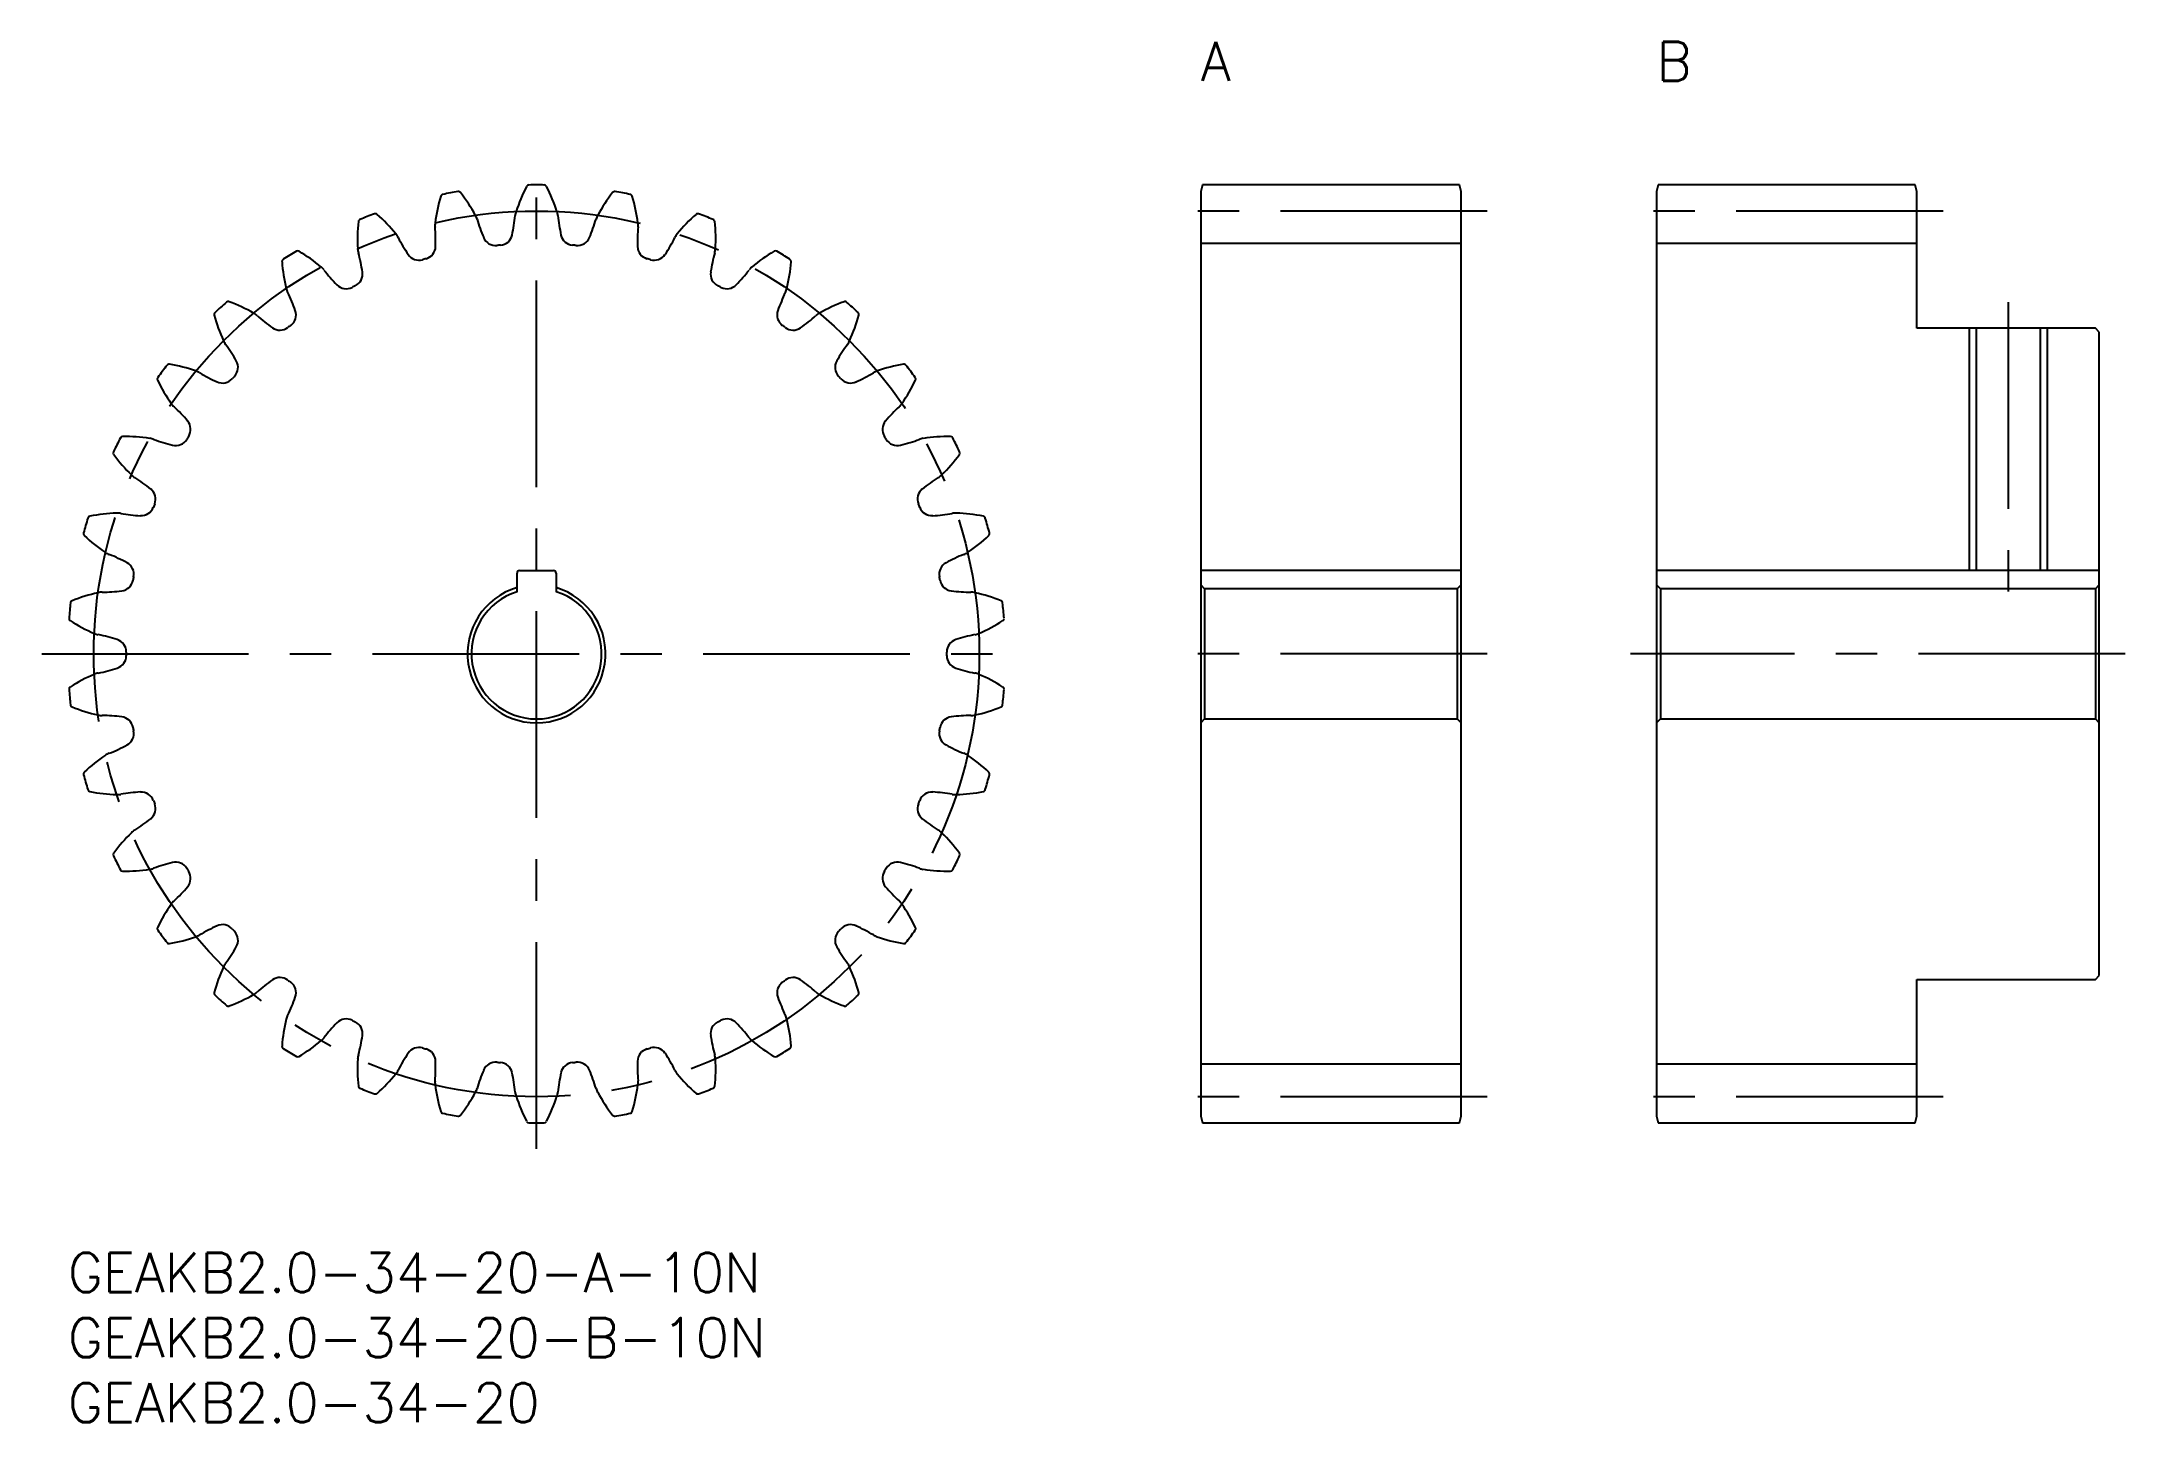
# Model space of a CAD drawing. Extents: x -2 to 158, y -13 to 93.
import ezdxf

# ---------------------------------------------------------------- set-up
doc = ezdxf.new("R2010")
doc.units = 0
doc.header["$LTSCALE"] = 0.5
doc.linetypes.add('CENTER', pattern=[50.8, 31.75, -6.35, 6.35, -6.35])
for name, color, linetype in [('MSM_CENTER', 1, 'CENTER'), ('MSM_CONTINUOUS', 7, 'CONTINUOUS'), ('MSM_NARROW', 5, 'CONTINUOUS'), ('MSM_PART_NUMBER', 7, 'CONTINUOUS')]:
    doc.layers.add(name, color=color, linetype=linetype)
doc.styles.get("Standard").update_dxf_attribs({"font": 'txt.shx', "height": 1, "bigfont": 'bigfont.shx'})

# ---------------------------------------------------------------- blocks, each defined once
blk = doc.blocks.new('*U3')
at = {"layer": 'MSM_PART_NUMBER'}
blk.add_text('GEAKB2.0-34-20-B-10N', height=3, dxfattribs=at).set_placement((0, -8))
blk = doc.blocks.new('*U4')
at = {"layer": 'MSM_PART_NUMBER'}
blk.add_text('GEAKB2.0-34-20-A-10N', height=3, dxfattribs=at).set_placement((0, -3))
blk = doc.blocks.new('*U5')
at = {"layer": 'MSM_PART_NUMBER'}
blk.add_text('GEAKB2.0-34-20', height=3, dxfattribs=at).set_placement((0, -13))
blk = doc.blocks.new('*U6')
at = {"layer": 'MSM_PART_NUMBER'}
blk.add_text('A', height=3, dxfattribs=at).set_placement((87, 90))
blk = doc.blocks.new('*U7')
at = {"layer": 'MSM_PART_NUMBER'}
blk.add_text('B', height=3, dxfattribs=at).set_placement((122, 90))

msp = doc.modelspace()

# ---------------------------------------------------------------- linework, layer by layer
at = {"layer": 'MSM_CENTER'}
for p, q in [((36, 8), (36, 84)), ((109, 80), (85, 80)), ((144, 80), (120, 80)), ((149, 73), (149, 50.4)), ((-2, 46), (74, 46)), ((109, 46), (85, 46)), ((158, 46), (120, 46)), ((109, 12), (85, 12)), ((144, 12), (120, 12))]:
    msp.add_line(p, q, dxfattribs=at)
msp.add_circle((36, 46), 34, dxfattribs=at)
at = {"layer": 'MSM_CONTINUOUS'}
for p, q in [((87.13, 82), (87, 81.5)), ((106.87, 82), (87.13, 82)), ((107, 81.5), (106.87, 82)), ((122.13, 82), (122, 81.5)), ((141.87, 82), (122.13, 82)), ((142, 81.5), (141.87, 82)), ((87, 81.5), (87, 10.5)), ((107, 10.5), (107, 81.5)), ((122, 81.5), (122, 10.5)), ((142, 71), (142, 81.5)), ((107, 77.5), (87, 77.5)), ((142, 77.5), (122, 77.5)), ((155.7, 71), (142, 71)), ((146.54, 71), (146.54, 52.4)), ((151.46, 71), (151.46, 52.4)), ((156, 70.7), (155.7, 71)), ((156, 21.3), (156, 70.7)), ((34.5, 50.77), (34.5, 52.2)), ((34.7, 52.4), (37.3, 52.4)), ((37.5, 52.2), (37.5, 50.77)), ((107, 52.4), (87, 52.4)), ((87, 51.3), (87.3, 51)), ((106.7, 51), (107, 51.3)), ((156, 52.4), (122, 52.4)), ((122, 51.3), (122.3, 51)), ((155.7, 51), (156, 51.3)), ((87.3, 51), (87.3, 41)), ((106.7, 51), (87.3, 51)), ((106.7, 51), (106.7, 41)), ((122.3, 51), (122.3, 41)), ((155.7, 51), (122.3, 51)), ((155.7, 51), (155.7, 41)), ((87.3, 41), (87, 40.7)), ((87.3, 41), (106.7, 41)), ((107, 40.7), (106.7, 41)), ((122.3, 41), (122, 40.7)), ((122.3, 41), (155.7, 41)), ((156, 40.7), (155.7, 41)), ((142, 10.5), (142, 21)), ((142, 21), (155.7, 21)), ((155.7, 21), (156, 21.3)), ((107, 14.5), (87, 14.5)), ((142, 14.5), (122, 14.5)), ((87, 10.5), (87.13, 10)), ((87.13, 10), (106.87, 10)), ((106.87, 10), (107, 10.5)), ((122, 10.5), (122.13, 10)), ((122.13, 10), (141.87, 10)), ((141.87, 10), (142, 10.5))]:
    msp.add_line(p, q, dxfattribs=at)
for centre, radius, start, end in [((45.25, 76.58), 11.33, 152.0882, 162.6471), ((35.41, 81.8), 0.2, 90.9458, 152.0882), ((36, 46), 36, 89.0542, 90.9458), ((36.59, 81.8), 0.2, 27.9118, 89.0542), ((26.75, 76.58), 11.33, 17.3529, 27.9118), ((39.47, 77.76), 11.33, 162.6764, 173.2353), ((28.84, 81.08), 0.2, 101.534, 162.6764), ((36, 46), 36, 99.6425, 101.534), ((30, 81.29), 0.2, 38.5, 99.6425), ((21.29, 74.36), 11.33, 27.9412, 38.5), ((50.71, 74.36), 11.33, 141.5, 152.0588), ((42, 81.29), 0.2, 80.3575, 141.5), ((36, 46), 36, 78.466, 80.3575), ((43.16, 81.08), 0.2, 17.3236, 78.466), ((32.53, 77.76), 11.33, 6.7647, 17.3236), ((33.57, 77.86), 11.33, 173.2647, 183.8235), ((22.52, 79.16), 0.2, 112.1222, 173.2647), ((36, 46), 36, 110.2307, 112.1222), ((23.62, 79.59), 0.2, 49.0883, 110.2307), ((16.33, 71.18), 11.33, 38.5294, 49.0883), ((29.85, 78.9), 1.65, 173.2353, 184.5368), ((14.65, 77.7), 13.6, 358.1718, 4.5225), ((29.85, 78.9), 1.65, 16.6397, 27.9412), ((44.46, 83.27), 13.6, 196.654, 203.0046), ((20.84, 81.08), 13.6, 347.5836, 353.9343), ((36, 79.47), 1.65, 162.6471, 173.9486), ((36, 79.47), 1.65, 6.0514, 17.3529), ((51.16, 81.08), 13.6, 186.0657, 192.4164), ((27.54, 83.27), 13.6, 336.9954, 343.346), ((42.15, 78.9), 1.65, 152.0588, 163.3603), ((57.35, 77.7), 13.6, 175.4775, 181.8282), ((42.15, 78.9), 1.65, 355.4632, 6.7647), ((55.67, 71.18), 11.33, 130.9117, 141.4706), ((48.38, 79.59), 0.2, 69.7693, 130.9117), ((36, 46), 36, 67.8778, 69.7693), ((49.48, 79.16), 0.2, 6.7353, 67.8777), ((38.43, 77.86), 11.33, 356.1765, 6.7353), ((36, 46), 36, 120.8189, 122.7105), ((17.66, 76.74), 0.2, 59.6765, 120.8189), ((12.04, 67.13), 11.33, 49.1176, 59.6765), ((23.91, 77.21), 1.65, 183.8235, 195.1251), ((23.91, 77.21), 1.65, 27.2279, 38.5294), ((37.46, 84.19), 13.6, 207.2422, 213.5929), ((27.25, 77.3), 1, 285.6271, 358.1718), ((32.86, 78.35), 1, 203.0046, 275.5494), ((36, 46), 31.5, 95.0388, 95.5494), ((33.15, 78.37), 1, 275.0388, 347.5836), ((38.85, 78.37), 1, 192.4164, 264.9612), ((36, 46), 31.5, 84.4506, 84.9612), ((39.14, 78.35), 1, 264.4506, 336.9954), ((44.75, 77.3), 1, 181.8282, 254.3729), ((34.54, 84.19), 13.6, 326.4071, 332.7578), ((48.09, 77.21), 1.65, 141.4706, 152.7721), ((48.09, 77.21), 1.65, 344.8749, 356.1765), ((59.96, 67.13), 11.33, 120.3235, 130.8824), ((54.34, 76.74), 0.2, 59.1811, 120.3235), ((36, 46), 36, 57.2895, 59.1811), ((16.65, 76.12), 0.2, 122.7105, 183.8529), ((27.76, 76.87), 11.33, 183.8529, 194.4118), ((18.38, 74.46), 1.65, 37.8161, 49.1176), ((30.42, 83.81), 13.6, 217.8304, 224.1811), ((21.64, 75.16), 1, 296.2153, 8.7601), ((9.19, 73.24), 13.6, 8.7601, 15.1107), ((26.97, 77.22), 1, 213.5929, 286.1376), ((36, 46), 31.5, 105.6271, 106.1376), ((36, 46), 31.5, 73.8624, 74.3729), ((45.03, 77.22), 1, 253.8624, 326.4071), ((50.36, 75.16), 1, 171.2399, 243.7847), ((62.81, 73.24), 13.6, 164.8893, 171.2399), ((41.58, 83.81), 13.6, 315.8189, 322.1696), ((53.62, 74.46), 1.65, 130.8824, 142.1839), ((44.24, 76.87), 11.33, 345.5882, 356.1471), ((55.35, 76.12), 0.2, 356.1471, 57.2895), ((18.38, 74.46), 1.65, 194.4118, 205.7133), ((4.64, 67.85), 13.6, 19.3483, 25.699), ((21.38, 75.03), 1, 224.1811, 296.7259), ((36, 46), 31.5, 116.2153, 116.7259), ((36, 46), 31.5, 63.2741, 63.7847), ((50.62, 75.03), 1, 243.2741, 315.8189), ((67.36, 67.85), 13.6, 154.301, 160.6517), ((53.62, 74.46), 1.65, 334.2867, 345.5882), ((11.45, 72.05), 0.2, 133.2987, 194.4411), ((22.23, 74.83), 11.33, 194.4411, 205), ((36, 46), 36, 131.4072, 133.2987), ((12.32, 72.85), 0.2, 70.2648, 131.4072), ((8.56, 62.37), 11.33, 59.7059, 70.2648), ((13.45, 70.74), 1.65, 48.4044, 59.7059), ((16.53, 72.02), 1, 306.8035, 19.3483), ((55.47, 72.02), 1, 160.6517, 233.1965), ((58.55, 70.74), 1.65, 120.2941, 131.5956), ((63.44, 62.37), 11.33, 109.7352, 120.2941), ((59.68, 72.85), 0.2, 48.5928, 109.7352), ((36, 46), 36, 46.7013, 48.5928), ((49.77, 74.83), 11.33, 335, 345.5589), ((60.55, 72.05), 0.2, 345.5589, 46.7013), ((23.57, 82.14), 13.6, 228.4187, 234.7693), ((16.3, 71.85), 1, 234.7693, 307.3141), ((36, 46), 31.5, 126.8035, 127.3141), ((36, 46), 31.5, 52.6859, 53.1965), ((55.7, 71.85), 1, 232.6859, 305.2307), ((48.43, 82.14), 13.6, 305.2307, 311.5813), ((13.45, 70.74), 1.65, 205, 216.3015), ((1.16, 61.71), 13.6, 29.9365, 36.2872), ((70.84, 61.71), 13.6, 143.7128, 150.0635), ((58.55, 70.74), 1.65, 323.6985, 335), ((7.08, 67.1), 0.2, 143.8869, 205.0294), ((36, 46), 36, 141.9954, 143.8869), ((7.79, 68.04), 0.2, 80.853, 141.9954), ((6.02, 57.05), 11.33, 70.2941, 80.853), ((9.29, 66.17), 1.65, 58.9926, 70.2941), ((17.14, 79.24), 13.6, 239.0069, 245.3576), ((36, 46), 31.5, 137.3918, 137.9023), ((12.08, 68), 1, 317.3918, 29.9365), ((59.92, 68), 1, 150.0635, 222.6082), ((36, 46), 31.5, 42.0977, 42.6082), ((54.86, 79.24), 13.6, 294.6424, 300.9931), ((62.71, 66.17), 1.65, 109.7059, 121.0074), ((65.98, 57.05), 11.33, 99.147, 109.7059), ((64.21, 68.04), 0.2, 38.0046, 99.147), ((36, 46), 36, 36.1131, 38.0046), ((64.92, 67.1), 0.2, 334.9706, 36.113), ((17.17, 71.81), 11.33, 205.0294, 215.5882), ((11.88, 67.79), 1, 245.3576, 317.9023), ((60.12, 67.79), 1, 222.0977, 294.6424), ((54.83, 71.81), 11.33, 324.4118, 334.9706), ((9.29, 66.17), 1.65, 215.5882, 226.8898), ((-1.13, 55.04), 13.6, 40.5248, 46.8754), ((73.13, 55.04), 13.6, 133.1246, 139.4752), ((62.71, 66.17), 1.65, 313.1102, 324.4118), ((36, 46), 36, 152.5836, 154.4752), ((4.22, 62.48), 0.2, 91.4412, 152.5836), ((4.5, 51.35), 11.33, 80.8824, 91.4412), ((6.04, 60.92), 1.65, 69.5808, 80.8824), ((11.35, 75.21), 13.6, 249.5951, 255.9458), ((8.29, 62.99), 1, 255.9458, 328.4906), ((36, 46), 31.5, 147.98, 148.4906), ((8.44, 63.23), 1, 327.98, 40.5248), ((63.56, 63.23), 1, 139.4752, 212.02), ((36, 46), 31.5, 31.5094, 32.02), ((63.71, 62.99), 1, 211.5094, 284.0542), ((60.65, 75.21), 13.6, 284.0542, 290.4049), ((65.96, 60.92), 1.65, 99.1176, 110.4192), ((67.5, 51.35), 11.33, 88.5588, 99.1176), ((67.78, 62.48), 0.2, 27.4164, 88.5588), ((36, 46), 36, 25.5248, 27.4164), ((3.69, 61.43), 0.2, 154.4752, 215.6176), ((12.74, 67.91), 11.33, 215.6176, 226.1765), ((59.26, 67.91), 11.33, 313.8235, 324.3824), ((68.31, 61.43), 0.2, 324.3824, 25.5248), ((6.04, 60.92), 1.65, 226.1765, 237.478), ((-2.16, 48.07), 13.6, 51.113, 57.4637), ((74.16, 48.07), 13.6, 122.5363, 128.887), ((65.96, 60.92), 1.65, 302.522, 313.8235), ((5.75, 57.88), 1, 338.5683, 51.113), ((66.25, 57.88), 1, 128.887, 201.4317), ((36, 46), 36, 163.1719, 165.0634), ((1.73, 56.36), 0.2, 102.0295, 163.1719), ((4.05, 45.48), 11.33, 91.4706, 102.0295), ((3.8, 55.16), 1.65, 80.1691, 91.4706), ((6.4, 70.18), 13.6, 260.1834, 266.534), ((5.64, 57.61), 1, 266.534, 339.0788), ((36, 46), 31.5, 158.5683, 159.0788), ((36, 46), 31.5, 20.9212, 21.4317), ((66.36, 57.61), 1, 200.9212, 273.466), ((65.6, 70.18), 13.6, 273.466, 279.8166), ((68.2, 55.16), 1.65, 88.5294, 99.8309), ((67.95, 45.48), 11.33, 77.9705, 88.5294), ((70.27, 56.36), 0.2, 16.8281, 77.9705), ((36, 46), 36, 14.9366, 16.8281), ((1.41, 55.23), 0.2, 165.0634, 226.2059), ((9.11, 63.26), 11.33, 226.2058, 236.7647), ((62.89, 63.26), 11.33, 303.2353, 313.7942), ((70.59, 55.23), 0.2, 313.7942, 14.9366), ((3.8, 55.16), 1.65, 236.7647, 248.0662), ((-1.89, 41.02), 13.6, 61.7012, 68.0519), ((4.08, 52.11), 1, 349.1565, 61.7012), ((67.92, 52.11), 1, 118.2988, 190.8435), ((73.89, 41.02), 13.6, 111.9481, 118.2988), ((68.2, 55.16), 1.65, 291.9338, 303.2353), ((4.03, 51.83), 1, 277.1223, 349.667), ((36, 46), 31.5, 169.1565, 169.667), ((34.7, 52.2), 0.2, 90, 180), ((37.3, 52.2), 0.2, 0, 90), ((36, 46), 31.5, 10.333, 10.8435), ((67.97, 51.83), 1, 190.333, 262.8777), ((36, 46), 36, 173.7601, 175.6517), ((0.41, 49.89), 0.2, 112.6177, 173.7601), ((4.69, 39.61), 11.33, 102.0588, 112.6177), ((2.67, 49.09), 1.65, 90.7573, 102.0588), ((2.46, 64.33), 13.6, 270.7716, 277.1223), ((36, 46), 5.3, 106.4405, 73.5595), ((36, 46), 5, 107.4576, 72.5424), ((69.54, 64.33), 13.6, 262.8777, 269.2284), ((69.33, 49.09), 1.65, 77.9412, 89.2427), ((67.31, 39.61), 11.33, 67.3823, 77.9412), ((71.59, 49.89), 0.2, 6.2399, 67.3823), ((36, 46), 36, 4.3483, 6.2399), ((0.3, 48.71), 0.2, 175.6517, 236.7941), ((6.4, 58.03), 11.33, 236.7941, 247.3529), ((65.6, 58.03), 11.33, 292.6471, 303.2059), ((71.7, 48.71), 0.2, 303.2059, 4.3483), ((2.67, 49.09), 1.65, 247.3529, 258.6545), ((-0.33, 34.14), 13.6, 72.2895, 78.6402), ((3.5, 46.14), 1, 359.7447, 72.2895), ((68.5, 46.14), 1, 107.7105, 180.2553), ((72.33, 34.14), 13.6, 101.3598, 107.7105), ((69.33, 49.09), 1.65, 281.3455, 292.6471), ((-0.33, 57.86), 13.6, 281.3598, 287.7105), ((3.5, 45.86), 1, 287.7105, 0.2553), ((36, 46), 31.5, 179.7447, 180.2553), ((36, 46), 31.5, 359.7447, 0.2553), ((68.5, 45.86), 1, 179.7447, 252.2895), ((72.33, 57.86), 13.6, 252.2895, 258.6402), ((0.3, 43.29), 0.2, 123.2059, 184.3483), ((36, 46), 36, 184.3483, 186.2399), ((6.4, 33.97), 11.33, 112.6471, 123.2059), ((2.67, 42.91), 1.65, 101.3455, 112.6471), ((69.33, 42.91), 1.65, 67.3529, 78.6545), ((65.6, 33.97), 11.33, 56.7941, 67.3529), ((36, 46), 36, 353.7601, 355.6517), ((71.7, 43.29), 0.2, 355.6517, 56.7941), ((0.41, 42.11), 0.2, 186.2399, 247.3823), ((4.69, 52.39), 11.33, 247.3823, 257.9412), ((67.31, 52.39), 11.33, 282.0588, 292.6177), ((71.59, 42.11), 0.2, 292.6177, 353.7601), ((2.67, 42.91), 1.65, 257.9412, 269.2427), ((2.46, 27.67), 13.6, 82.8777, 89.2284), ((4.03, 40.17), 1, 10.333, 82.8777), ((4.08, 39.89), 1, 298.2988, 10.8435), ((36, 46), 31.5, 190.333, 190.8435), ((67.92, 39.89), 1, 169.1565, 241.7012), ((36, 46), 31.5, 349.1565, 349.667), ((67.97, 40.17), 1, 97.1223, 169.667), ((69.54, 27.67), 13.6, 90.7716, 97.1223), ((69.33, 42.91), 1.65, 270.7573, 282.0588), ((-1.89, 50.98), 13.6, 291.9481, 298.2988), ((73.89, 50.98), 13.6, 241.7012, 248.0519), ((1.41, 36.77), 0.2, 133.7942, 194.9366), ((9.11, 28.74), 11.33, 123.2353, 133.7942), ((3.8, 36.84), 1.65, 111.9338, 123.2353), ((68.2, 36.84), 1.65, 56.7647, 68.0662), ((62.89, 28.74), 11.33, 46.2058, 56.7647), ((70.59, 36.77), 0.2, 345.0634, 46.2058), ((36, 46), 36, 194.9366, 196.8281), ((1.73, 35.64), 0.2, 196.8281, 257.9705), ((4.05, 46.52), 11.33, 257.9705, 268.5294), ((3.8, 36.84), 1.65, 268.5294, 279.8309), ((6.4, 21.82), 13.6, 93.466, 99.8166), ((5.64, 34.39), 1, 20.9212, 93.466), ((66.36, 34.39), 1, 86.534, 159.0788), ((65.6, 21.82), 13.6, 80.1834, 86.534), ((68.2, 36.84), 1.65, 260.1691, 271.4706), ((67.95, 46.52), 11.33, 271.4706, 282.0295), ((70.27, 35.64), 0.2, 282.0295, 343.1719), ((36, 46), 36, 343.1719, 345.0634), ((5.75, 34.12), 1, 308.887, 21.4317), ((36, 46), 31.5, 200.9212, 201.4317), ((66.25, 34.12), 1, 158.5683, 231.113), ((36, 46), 31.5, 338.5683, 339.0788), ((12.74, 24.09), 11.33, 133.8235, 144.3824), ((6.04, 31.08), 1.65, 122.522, 133.8235), ((-2.16, 43.93), 13.6, 302.5363, 308.887), ((74.16, 43.93), 13.6, 231.113, 237.4637), ((65.96, 31.08), 1.65, 46.1765, 57.478), ((59.26, 24.09), 11.33, 35.6176, 46.1765), ((3.69, 30.57), 0.2, 144.3824, 205.5248), ((36, 46), 36, 205.5248, 207.4164), ((36, 46), 36, 332.5836, 334.4752), ((68.31, 30.57), 0.2, 334.4752, 35.6176), ((4.22, 29.52), 0.2, 207.4164, 268.5588), ((4.5, 40.65), 11.33, 268.5588, 279.1176), ((6.04, 31.08), 1.65, 279.1176, 290.4192), ((11.35, 16.79), 13.6, 104.0542, 110.4049), ((8.29, 29.01), 1, 31.5094, 104.0542), ((36, 46), 31.5, 211.5094, 212.02), ((8.44, 28.77), 1, 319.4752, 32.02), ((63.56, 28.77), 1, 147.98, 220.5248), ((36, 46), 31.5, 327.98, 328.4906), ((63.71, 29.01), 1, 75.9458, 148.4906), ((60.65, 16.79), 13.6, 69.5951, 75.9458), ((65.96, 31.08), 1.65, 249.5808, 260.8824), ((67.5, 40.65), 11.33, 260.8824, 271.4412), ((67.78, 29.52), 0.2, 271.4412, 332.5836), ((-1.13, 36.96), 13.6, 313.1246, 319.4752), ((73.13, 36.96), 13.6, 220.5248, 226.8754), ((17.17, 20.19), 11.33, 144.4118, 154.9706), ((9.29, 25.83), 1.65, 133.1102, 144.4118), ((62.71, 25.83), 1.65, 35.5882, 46.8898), ((54.83, 20.19), 11.33, 25.0294, 35.5882), ((7.08, 24.9), 0.2, 154.9706, 216.113), ((36, 46), 36, 216.1131, 218.0046), ((6.02, 34.95), 11.33, 279.147, 289.7059), ((9.29, 25.83), 1.65, 289.7059, 301.0074), ((17.14, 12.76), 13.6, 114.6424, 120.9931), ((11.88, 24.21), 1, 42.0977, 114.6424), ((36, 46), 31.5, 222.0977, 222.6082), ((12.08, 24), 1, 330.0635, 42.6082), ((59.92, 24), 1, 137.3918, 209.9365), ((36, 46), 31.5, 317.3918, 317.9023), ((60.12, 24.21), 1, 65.3576, 137.9023), ((54.86, 12.76), 13.6, 59.0069, 65.3576), ((62.71, 25.83), 1.65, 238.9926, 250.2941), ((65.98, 34.95), 11.33, 250.2941, 260.853), ((36, 46), 36, 321.9954, 323.8869), ((64.92, 24.9), 0.2, 323.8869, 25.0294), ((7.79, 23.96), 0.2, 218.0046, 279.147), ((1.16, 30.29), 13.6, 323.7128, 330.0635), ((70.84, 30.29), 13.6, 209.9365, 216.2872), ((64.21, 23.96), 0.2, 260.853, 321.9954), ((22.23, 17.17), 11.33, 155, 165.5589), ((13.45, 21.26), 1.65, 143.6985, 155), ((23.57, 9.86), 13.6, 125.2307, 131.5813), ((16.3, 20.15), 1, 52.6859, 125.2307), ((36, 46), 31.5, 232.6859, 233.1965), ((36, 46), 31.5, 306.8035, 307.3141), ((55.7, 20.15), 1, 54.7693, 127.3141), ((48.43, 9.86), 13.6, 48.4187, 54.7693), ((58.55, 21.26), 1.65, 25, 36.3015), ((49.77, 17.17), 11.33, 14.4411, 25), ((11.45, 19.95), 0.2, 165.5588, 226.7013), ((36, 46), 36, 226.7013, 228.5928), ((8.56, 29.63), 11.33, 289.7352, 300.2941), ((13.45, 21.26), 1.65, 300.2941, 311.5956), ((4.64, 24.15), 13.6, 334.301, 340.6517), ((16.53, 19.98), 1, 340.6517, 53.1965), ((55.47, 19.98), 1, 126.8035, 199.3483), ((67.36, 24.15), 13.6, 199.3483, 205.699), ((58.55, 21.26), 1.65, 228.4044, 239.7059), ((63.44, 29.63), 11.33, 239.7059, 250.2648), ((36, 46), 36, 311.4072, 313.2987), ((60.55, 19.95), 0.2, 313.2987, 14.4411), ((12.32, 19.15), 0.2, 228.5928, 289.7353), ((27.76, 15.13), 11.33, 165.5882, 176.1471), ((18.38, 17.54), 1.65, 154.2867, 165.5882), ((30.42, 8.19), 13.6, 135.8189, 142.1696), ((21.38, 16.97), 1, 63.2741, 135.8189), ((36, 46), 31.5, 243.2741, 243.7847), ((21.64, 16.84), 1, 351.2399, 63.7847), ((50.36, 16.84), 1, 116.2153, 188.7601), ((36, 46), 31.5, 296.2153, 296.7259), ((50.62, 16.97), 1, 44.1811, 116.7259), ((41.58, 8.19), 13.6, 37.8304, 44.1811), ((53.62, 17.54), 1.65, 14.4118, 25.7133), ((44.24, 15.13), 11.33, 3.8529, 14.4118), ((59.68, 19.15), 0.2, 250.2648, 311.4072), ((12.04, 24.87), 11.33, 300.3235, 310.8824), ((18.38, 17.54), 1.65, 310.8824, 322.1839), ((9.19, 18.76), 13.6, 344.8893, 351.2399), ((62.81, 18.76), 13.6, 188.7601, 195.1107), ((53.62, 17.54), 1.65, 217.8161, 229.1177), ((59.96, 24.87), 11.33, 229.1176, 239.6765), ((16.65, 15.88), 0.2, 176.1471, 237.2895), ((36, 46), 36, 237.2895, 239.1811), ((17.66, 15.26), 0.2, 239.1811, 300.3235), ((33.57, 14.14), 11.33, 176.1765, 186.7353), ((23.91, 14.79), 1.65, 164.8749, 176.1765), ((37.46, 7.81), 13.6, 146.4071, 152.7578), ((26.97, 14.78), 1, 73.8624, 146.4071), ((36, 46), 31.5, 253.8624, 254.3729), ((27.25, 14.7), 1, 1.8282, 74.3729), ((14.65, 14.3), 13.6, 355.4775, 1.8282), ((32.86, 13.65), 1, 84.4506, 156.9954), ((36, 46), 31.5, 264.4506, 264.9612), ((33.15, 13.63), 1, 12.4164, 84.9612), ((38.85, 13.63), 1, 95.0388, 167.5836), ((36, 46), 31.5, 275.0388, 275.5494), ((39.14, 13.65), 1, 23.0046, 95.5494), ((57.35, 14.3), 13.6, 178.1718, 184.5225), ((44.75, 14.7), 1, 105.6271, 178.1718), ((36, 46), 31.5, 285.6271, 286.1376), ((45.03, 14.78), 1, 33.5929, 106.1376), ((34.54, 7.81), 13.6, 27.2422, 33.5929), ((48.09, 14.79), 1.65, 3.8235, 15.1251), ((38.43, 14.14), 11.33, 353.2647, 3.8235), ((54.34, 15.26), 0.2, 239.6765, 300.8189), ((36, 46), 36, 300.8189, 302.7105), ((55.35, 15.88), 0.2, 302.7105, 3.8529), ((22.52, 12.84), 0.2, 186.7353, 247.8777), ((16.33, 20.82), 11.33, 310.9117, 321.4706), ((23.91, 14.79), 1.65, 321.4706, 332.7721), ((29.85, 13.1), 1.65, 175.4632, 186.7647), ((39.47, 14.24), 11.33, 186.7647, 197.3236), ((44.46, 8.73), 13.6, 156.9954, 163.346), ((20.84, 10.92), 13.6, 6.0657, 12.4164), ((51.16, 10.92), 13.6, 167.5836, 173.9343), ((27.54, 8.73), 13.6, 16.654, 23.0046), ((32.53, 14.24), 11.33, 342.6764, 353.2353), ((42.15, 13.1), 1.65, 353.2353, 4.5368), ((48.09, 14.79), 1.65, 207.2279, 218.5294), ((55.67, 20.82), 11.33, 218.5294, 229.0883), ((49.48, 12.84), 0.2, 292.1222, 353.2647), ((36, 46), 36, 247.8778, 249.7693), ((23.62, 12.41), 0.2, 249.7693, 310.9117), ((21.29, 17.64), 11.33, 321.5, 332.0588), ((29.85, 13.1), 1.65, 332.0588, 343.3603), ((36, 12.53), 1.65, 186.0514, 197.3529), ((45.25, 15.42), 11.33, 197.3529, 207.9118), ((26.75, 15.42), 11.33, 332.0882, 342.6471), ((36, 12.53), 1.65, 342.6471, 353.9486), ((42.15, 13.1), 1.65, 196.6397, 207.9412), ((50.71, 17.64), 11.33, 207.9412, 218.5), ((48.38, 12.41), 0.2, 229.0883, 290.2307), ((36, 46), 36, 290.2307, 292.1222), ((28.84, 10.92), 0.2, 197.3236, 258.466), ((36, 46), 36, 258.466, 260.3575), ((30, 10.71), 0.2, 260.3575, 321.5), ((35.41, 10.2), 0.2, 207.9118, 269.0542), ((36, 46), 36, 269.0542, 270.9458), ((36.59, 10.2), 0.2, 270.9458, 332.0882), ((42, 10.71), 0.2, 218.5, 279.6425), ((36, 46), 36, 279.6425, 281.534), ((43.16, 10.92), 0.2, 281.534, 342.6764)]:
    msp.add_arc(centre, radius, start, end, dxfattribs=at)
at = {"layer": 'MSM_NARROW'}
for p, q in [((146, 71), (146, 52.4)), ((152, 71), (152, 52.4))]:
    msp.add_line(p, q, dxfattribs=at)

# ---------------------------------------------------------------- block references
at = {"layer": 'MSM_CONTINUOUS'}
for name in ['*U6', '*U7', '*U4', '*U3', '*U5']:
    msp.add_blockref(name, (0, 0), dxfattribs=at)

doc.saveas('drawing.dxf')
